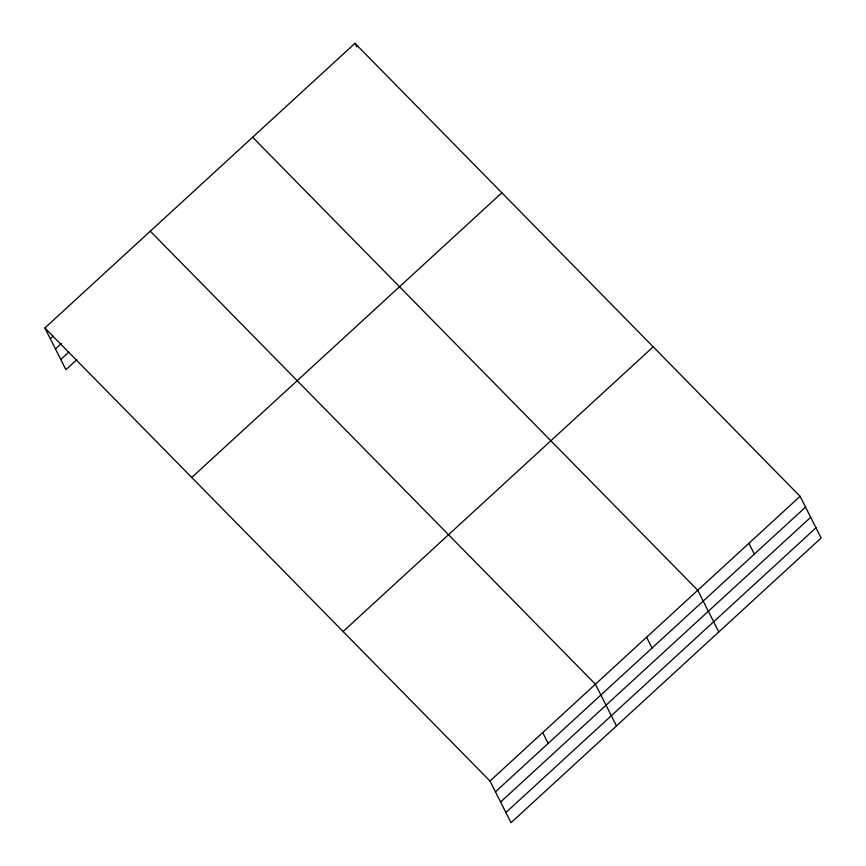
<?xml version="1.0" encoding="UTF-8"?>
<svg xmlns="http://www.w3.org/2000/svg" width="866" height="866" viewBox="0 0 866 866"><rect width="100%" height="100%" fill="white"/><g stroke="black" fill="none" stroke-linecap="round" stroke-linejoin="round"><path stroke-width="1.3" d="M44.859 327.998L354.963 43.3L800.087 496.315L821.141 538.003L511.037 822.7L489.983 781.013L44.859 327.998L65.913 369.685L76.858 359.639M50.315 338.801L53.302 336.062M55.456 348.987L61.432 343.51M60.761 359.487L68.717 352.181M191.743 477.491L501.858 192.793M343.088 631.52L653.202 346.822M489.983 781.013L800.087 496.315M495.439 791.816L805.542 507.119M500.58 802.013L810.695 517.305M505.885 812.514L815.999 527.805M252.634 137.25L697.747 590.266L718.802 631.953M150.294 231.2L595.418 684.216L616.473 725.903M748.917 543.296L754.373 554.099M354.963 43.3L356.781 46.905M646.588 637.246L652.044 648.049M542.701 732.614L548.156 743.418"/></g></svg>
